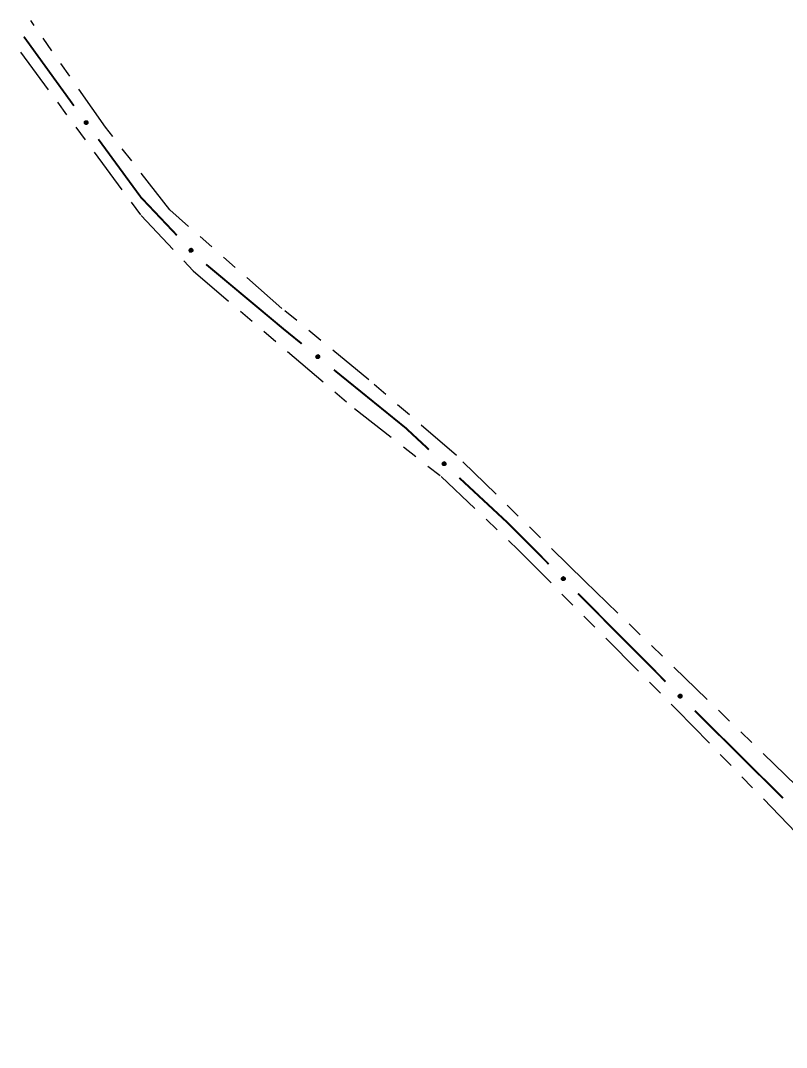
# Model space of a CAD drawing. Extents: x 205807 to 207855, y 4874692 to 4876446.
# Drawn here: x 207341.4 to 207415.4, y 4874946.7 to 4875046 of the extents above; entities that cross this region are included whole.
import ezdxf

# ---------------------------------------------------------------- set-up
doc = ezdxf.new("R2010")
doc.units = 0
doc.header["$LTSCALE"] = 1.5
doc.header["$MEASUREMENT"] = 0
doc.linetypes.add('TRACO_25', pattern=[8, 3, -1, 1, -1, 1, -1])
doc.layers.add('SV-EIXO-RUA-N-PAV', color=6, linetype='CONTINUOUS')
doc.layers.add('SV-RUA-NAO-PAV', color=7, linetype='CONTINUOUS')

msp = doc.modelspace()

# ---------------------------------------------------------------- linework, layer by layer
at = {"layer": 'SV-EIXO-RUA-N-PAV', "const_width": 0.18}
for points in [[(207341.914064, 4875044.215499), (207341.769564, 4875044.415339)], [(207346.601629, 4875037.732696), (207341.914064, 4875044.215499)], [(207353.069889, 4875028.890594), (207348.962643, 4875034.503829)], [(207353.100516, 4875028.858201), (207353.069889, 4875028.890594)], [(207356.535572, 4875025.224967), (207353.100516, 4875028.858201)], [(207366.904865, 4875016.111722), (207359.368124, 4875022.40824)], [(207367.04404, 4875015.998877), (207366.904865, 4875016.111722)], [(207368.597552, 4875014.739274), (207367.04404, 4875015.998877)], [(207378.627632, 4875006.606776), (207371.704575, 4875012.220066)], [(207378.691481, 4875006.547365), (207378.627632, 4875006.606776)], [(207380.887769, 4875004.503761), (207378.691481, 4875006.547365)], [(207388.502215, 4874997.418662), (207383.816153, 4875001.778955)], [(207388.924444, 4874996.993619), (207388.502215, 4874997.418662)], [(207392.448212, 4874993.446358), (207388.924444, 4874996.993619)], [(207403.724271, 4874982.095125), (207395.267227, 4874990.60855)], [(207415.076182, 4874970.819779), (207406.558942, 4874979.27298)]]:
    msp.add_lwpolyline(points, dxfattribs=at)
at = {"layer": 'SV-EIXO-RUA-N-PAV'}
for points in [[(207347.77763, 4875035.936932), (207347.729197, 4875035.943734), (207347.688962, 4875035.959485), (207347.659185, 4875035.98228), (207347.638125, 4875036.009284), (207347.61969, 4875036.039338), (207347.60779, 4875036.073739), (207347.603039, 4875036.114846), (207347.609522, 4875036.163479), (207347.628365, 4875036.203635), (207347.649152, 4875036.234024), (207347.676046, 4875036.257606), (207347.705542, 4875036.275025), (207347.741684, 4875036.286205), (207347.783389, 4875036.290612), (207347.832134, 4875036.28291), (207347.871473, 4875036.267199), (207347.899696, 4875036.244394), (207347.923232, 4875036.217206), (207347.941684, 4875036.186298), (207347.953172, 4875036.152462), (207347.957534, 4875036.110463), (207347.949294, 4875036.062453), (207347.934072, 4875036.023038), (207347.911669, 4875035.994503), (207347.884381, 4875035.971934), (207347.854462, 4875035.953078), (207347.820379, 4875035.939675), (207347.77763, 4875035.936932)], [(207357.928315, 4875023.591642), (207357.879412, 4875023.59232), (207357.83752, 4875023.602903), (207357.805121, 4875023.621786), (207357.780841, 4875023.645938), (207357.758785, 4875023.673444), (207357.742666, 4875023.706082), (207357.7328, 4875023.746269), (207357.733136, 4875023.795331), (207357.746798, 4875023.837532), (207357.763611, 4875023.870287), (207357.787337, 4875023.897054), (207357.814417, 4875023.918033), (207357.848873, 4875023.933655), (207357.889697, 4875023.943255), (207357.939022, 4875023.941724), (207357.98002, 4875023.931067), (207358.010879, 4875023.91198), (207358.037638, 4875023.887956), (207358.059819, 4875023.859605), (207358.075457, 4875023.827476), (207358.085049, 4875023.786355), (207358.082892, 4875023.737691), (207358.07273, 4875023.696679), (207358.054081, 4875023.665561), (207358.029837, 4875023.639749), (207358.002518, 4875023.617291), (207357.970384, 4875023.599722), (207357.928315, 4875023.591642)], [(207370.193339, 4875013.303674), (207370.144772, 4875013.297903), (207370.101851, 4875013.302874), (207370.067247, 4875013.317324), (207370.039997, 4875013.338067), (207370.014509, 4875013.362427), (207369.994231, 4875013.392657), (207369.979157, 4875013.431194), (207369.973026, 4875013.479873), (207369.981008, 4875013.523506), (207369.99336, 4875013.55819), (207370.013353, 4875013.58785), (207370.037433, 4875013.612213), (207370.06953, 4875013.632239), (207370.108733, 4875013.647134), (207370.15783, 4875013.652114), (207370.199875, 4875013.646952), (207370.23298, 4875013.632096), (207370.26267, 4875013.611808), (207370.288393, 4875013.586626), (207370.308127, 4875013.556837), (207370.323054, 4875013.517339), (207370.327327, 4875013.468814), (207370.322657, 4875013.426821), (207370.30827, 4875013.393517), (207370.287638, 4875013.364736), (207370.263515, 4875013.338875), (207370.233976, 4875013.317226), (207370.193339, 4875013.303674)], [(207382.382162, 4875002.962893), (207382.333315, 4875002.96044), (207382.290832, 4875002.968321), (207382.257291, 4875002.985093), (207382.231516, 4875003.007641), (207382.207745, 4875003.03368), (207382.189571, 4875003.06522), (207382.177154, 4875003.104693), (207382.17435, 4875003.153676), (207382.185284, 4875003.196665), (207382.199967, 4875003.230428), (207382.221932, 4875003.258659), (207382.247614, 4875003.281327), (207382.281, 4875003.299122), (207382.321126, 4875003.311315), (207382.370448, 4875003.312942), (207382.412044, 4875003.30493), (207382.444061, 4875003.287856), (207382.472302, 4875003.265595), (207382.496251, 4875003.23872), (207382.513913, 4875003.207658), (207382.526116, 4875003.167235), (207382.527078, 4875003.118533), (207382.519561, 4875003.076954), (207382.502941, 4875003.044706), (207382.480398, 4875003.017396), (207382.454571, 4875002.993237), (207382.423627, 4875002.973648), (207382.382162, 4875002.962893)], [(207393.880882, 4874991.84794), (207393.831976, 4874991.84741), (207393.789836, 4874991.856954), (207393.75698, 4874991.875031), (207393.732111, 4874991.898576), (207393.709383, 4874991.925528), (207393.692462, 4874991.957758), (207393.681607, 4874991.997689), (207393.68073, 4874992.046745), (207393.693345, 4874992.089271), (207393.709344, 4874992.122431), (207393.732402, 4874992.149776), (207393.758955, 4874992.171417), (207393.793014, 4874992.187886), (207393.833588, 4874992.198492), (207393.882936, 4874992.198179), (207393.924186, 4874992.188539), (207393.955506, 4874992.170219), (207393.98285, 4874992.146865), (207394.005725, 4874992.11907), (207394.022152, 4874992.087337), (207394.032757, 4874992.046466), (207394.031803, 4874991.997763), (207394.022658, 4874991.956513), (207394.004783, 4874991.924943), (207393.981184, 4874991.89854), (207393.954428, 4874991.875414), (207393.922738, 4874991.857057), (207393.880882, 4874991.84794)], [(207405.163837, 4874980.502501), (207405.114937, 4874980.501624), (207405.07273, 4874980.510869), (207405.039746, 4874980.528713), (207405.014711, 4874980.55208), (207404.991792, 4874980.578871), (207404.974643, 4874980.61098), (207404.963504, 4874980.650833), (207404.96228, 4874980.699881), (207404.974592, 4874980.742495), (207404.990356, 4874980.775768), (207405.013219, 4874980.803276), (207405.039618, 4874980.825105), (207405.07356, 4874980.841815), (207405.114057, 4874980.852709), (207405.163407, 4874980.852746), (207405.204723, 4874980.843399), (207405.236173, 4874980.825302), (207405.263682, 4874980.802142), (207405.286753, 4874980.77451), (207405.303405, 4874980.742895), (207405.3143, 4874980.7021), (207405.313692, 4874980.653392), (207405.304839, 4874980.612077), (207405.287189, 4874980.580382), (207405.263778, 4874980.553812), (207405.237186, 4874980.530497), (207405.205627, 4874980.511915), (207405.163837, 4874980.502501)]]:
    msp.add_lwpolyline(points, close=True, dxfattribs=at)
for points in [[(207347.834742, 4875035.950277), (207347.621295, 4875036.179598)], [(207347.854462, 4875035.953078), (207347.628365, 4875036.203635)], [(207347.866301, 4875035.964915), (207347.640257, 4875036.213762)], [(207347.884381, 4875035.971934), (207347.649152, 4875036.234024)], [(207347.896839, 4875035.98557), (207347.665746, 4875036.245939)], [(207347.911669, 4875035.994503), (207347.676046, 4875036.257606)], [(207347.921442, 4875036.012026), (207347.692981, 4875036.264176)], [(207347.934072, 4875036.023038), (207347.705542, 4875036.275025)], [(207347.94121, 4875036.045089), (207347.727253, 4875036.277417)], [(207347.949294, 4875036.062453), (207347.741684, 4875036.286205)], [(207347.949912, 4875036.088654), (207347.764748, 4875036.286254)], [(207347.957534, 4875036.110463), (207347.783389, 4875036.290612)], [(207347.950181, 4875036.134502), (207347.812717, 4875036.280775)], [(207347.953172, 4875036.152462), (207347.832134, 4875036.28291)], [(207347.944352, 4875036.172507), (207347.855987, 4875036.270165)], [(207347.941684, 4875036.186298), (207347.871473, 4875036.267199)], [(207347.77763, 4875035.936932), (207347.603039, 4875036.114846)], [(207347.729197, 4875035.943734), (207347.60779, 4875036.073739)], [(207347.820379, 4875035.939675), (207347.609522, 4875036.163479)], [(207347.799959, 4875035.940044), (207347.60988, 4875036.137429)], [(207347.751399, 4875035.941709), (207347.610121, 4875036.088573)], [(207347.688962, 4875035.959485), (207347.61969, 4875036.039338)], [(207347.706222, 4875035.952614), (207347.619764, 4875036.049977)], [(207357.928315, 4875023.591642), (207357.7328, 4875023.746269)], [(207357.970384, 4875023.599722), (207357.733136, 4875023.795331)], [(207357.950079, 4875023.597529), (207357.736757, 4875023.769531)], [(207357.879412, 4875023.59232), (207357.742666, 4875023.706082)], [(207357.983304, 4875023.612041), (207357.742796, 4875023.812798)], [(207357.901692, 4875023.593094), (207357.74312, 4875023.721091)], [(207358.002518, 4875023.617291), (207357.746798, 4875023.837532)], [(207358.012779, 4875023.63052), (207357.757326, 4875023.84907)], [(207357.855505, 4875023.59825), (207357.757524, 4875023.684008)], [(207357.83752, 4875023.602903), (207357.758785, 4875023.673444)], [(207358.029837, 4875023.639749), (207357.763611, 4875023.870287)], [(207358.040488, 4875023.654839), (207357.778581, 4875023.884188)], [(207358.054081, 4875023.665561), (207357.787337, 4875023.897054)], [(207358.06158, 4875023.68417), (207357.803315, 4875023.905695)], [(207358.07273, 4875023.696679), (207357.814417, 4875023.918033)], [(207358.077048, 4875023.71945), (207357.835657, 4875023.923128)], [(207358.082892, 4875023.737691), (207357.848873, 4875023.933655)], [(207358.080221, 4875023.763763), (207357.871748, 4875023.936594)], [(207358.085049, 4875023.786355), (207357.889697, 4875023.943255)], [(207358.074741, 4875023.809283), (207357.920027, 4875023.937171)], [(207358.075457, 4875023.827476), (207357.939022, 4875023.941724)], [(207358.064194, 4875023.846257), (207357.964285, 4875023.932069)], [(207358.059819, 4875023.859605), (207357.98002, 4875023.931067)], [(207370.233976, 4875013.317226), (207369.973026, 4875013.479873)], [(207370.193339, 4875013.303674), (207369.979157, 4875013.431194)], [(207370.214137, 4875013.312376), (207369.980014, 4875013.454775)], [(207370.245161, 4875013.331139), (207369.9803, 4875013.49846)], [(207370.263515, 4875013.338875), (207369.981008, 4875013.523506)], [(207370.271945, 4875013.35334), (207369.989925, 4875013.53633)], [(207370.166757, 4875013.301605), (207369.992704, 4875013.407595)], [(207370.287638, 4875013.364736), (207369.99336, 4875013.55819)], [(207370.144772, 4875013.297903), (207369.994231, 4875013.392657)], [(207370.296208, 4875013.381098), (207370.006368, 4875013.573942)], [(207370.120293, 4875013.300631), (207370.011868, 4875013.372733)], [(207370.30827, 4875013.393517), (207370.013353, 4875013.58785)], [(207370.101851, 4875013.302874), (207370.014509, 4875013.362427)], [(207370.313252, 4875013.412952), (207370.028053, 4875013.598521)], [(207370.322657, 4875013.426821), (207370.037433, 4875013.612213)], [(207370.323937, 4875013.449963), (207370.057816, 4875013.620062)], [(207370.327327, 4875013.468814), (207370.06953, 4875013.632239)], [(207370.321244, 4875013.494307), (207370.091819, 4875013.638167)], [(207370.323054, 4875013.517339), (207370.108733, 4875013.647134)], [(207370.309814, 4875013.538708), (207370.1396, 4875013.645099)], [(207370.308127, 4875013.556837), (207370.15783, 4875013.652114)], [(207370.294489, 4875013.573971), (207370.184145, 4875013.645872)], [(207370.288393, 4875013.586626), (207370.199875, 4875013.646952)], [(207382.423627, 4875002.973648), (207382.17435, 4875003.153676)], [(207382.382162, 4875002.962893), (207382.177154, 4875003.104693)], [(207382.403504, 4875002.97016), (207382.179614, 4875003.128161)], [(207382.435733, 4875002.986768), (207382.182873, 4875003.171726)], [(207382.454571, 4875002.993237), (207382.185284, 4875003.196665)], [(207382.355501, 4875002.962638), (207382.189064, 4875003.080227)], [(207382.333315, 4875002.96044), (207382.189571, 4875003.06522)], [(207382.463965, 4875003.007095), (207382.195052, 4875003.208853)], [(207382.480398, 4875003.017396), (207382.199967, 4875003.230428)], [(207382.309078, 4875002.964828), (207382.205811, 4875003.044142)], [(207382.290832, 4875002.968321), (207382.207745, 4875003.03368)], [(207382.490061, 4875003.033137), (207382.214017, 4875003.245259)], [(207382.502941, 4875003.044706), (207382.221932, 4875003.258659)], [(207382.509234, 4875003.063758), (207382.237324, 4875003.268304)], [(207382.519561, 4875003.076954), (207382.247614, 4875003.281327)], [(207382.522413, 4875003.099955), (207382.268484, 4875003.287771)], [(207382.527078, 4875003.118533), (207382.281, 4875003.299122)], [(207382.522744, 4875003.14438), (207382.30364, 4875003.303519)], [(207382.526116, 4875003.167235), (207382.321126, 4875003.311315)], [(207382.514362, 4875003.189456), (207382.351783, 4875003.307184)], [(207382.513913, 4875003.207658), (207382.370448, 4875003.312942)], [(207382.501472, 4875003.22568), (207382.396276, 4875003.304924)], [(207382.496251, 4875003.23872), (207382.412044, 4875003.30493)], [(207393.922738, 4874991.857057), (207393.68073, 4874992.046745)], [(207393.880882, 4874991.84794), (207393.681607, 4874991.997689)], [(207393.902493, 4874991.854362), (207393.684987, 4874992.021042)], [(207393.93535, 4874991.869691), (207393.689955, 4874992.064445)], [(207393.831976, 4874991.84741), (207393.692462, 4874991.957758)], [(207393.854231, 4874991.848734), (207393.692545, 4874991.972774)], [(207393.954428, 4874991.875414), (207393.693345, 4874992.089271)], [(207393.964359, 4874991.888892), (207393.703585, 4874992.101065)], [(207393.807931, 4874991.852747), (207393.707861, 4874991.936058)], [(207393.981184, 4874991.89854), (207393.709344, 4874992.122431)], [(207393.789836, 4874991.856954), (207393.709383, 4874991.925528)], [(207393.991459, 4874991.913889), (207393.723966, 4874992.136697)], [(207394.004783, 4874991.924943), (207393.732402, 4874992.149776)], [(207394.01182, 4874991.943732), (207393.748161, 4874992.158809)], [(207394.022658, 4874991.956513), (207393.758955, 4874992.171417)], [(207394.026412, 4874991.979384), (207393.780062, 4874992.177035)], [(207394.031803, 4874991.997763), (207393.793014, 4874992.187886)], [(207394.028489, 4874992.023761), (207393.81581, 4874992.191389)], [(207394.032757, 4874992.046466), (207393.833588, 4874992.198492)], [(207394.021885, 4874992.069131), (207393.864059, 4874992.193159)], [(207394.022152, 4874992.087337), (207393.882936, 4874992.198179)], [(207394.010429, 4874992.105834), (207393.90843, 4874992.189152)], [(207394.005725, 4874992.11907), (207393.924186, 4874992.188539)], [(207405.205627, 4874980.511915), (207404.96228, 4874980.699881)], [(207405.163837, 4874980.502501), (207404.963504, 4874980.650833)], [(207405.185402, 4874980.509077), (207404.966719, 4874980.674209)], [(207405.218149, 4874980.524638), (207404.971379, 4874980.717646)], [(207405.237186, 4874980.530497), (207404.974592, 4874980.742495)], [(207405.137181, 4874980.503106), (207404.974619, 4874980.625996)], [(207405.114937, 4874980.501624), (207404.974643, 4874980.61098)], [(207405.247022, 4874980.544045), (207404.984749, 4874980.754362)], [(207405.263778, 4874980.553812), (207404.990356, 4874980.775768)], [(207405.273943, 4874980.569233), (207405.004876, 4874980.790138)], [(207405.287189, 4874980.580382), (207405.013219, 4874980.803276)], [(207405.294092, 4874980.59922), (207405.028914, 4874980.81242)], [(207405.304839, 4874980.612077), (207405.039618, 4874980.825105)], [(207405.308431, 4874980.634974), (207405.060685, 4874980.830873)], [(207405.313692, 4874980.653392), (207405.07356, 4874980.841815)], [(207405.310193, 4874980.679365), (207405.09633, 4874980.84548)], [(207405.3143, 4874980.7021), (207405.114057, 4874980.852709)], [(207405.303268, 4874980.724688), (207405.144565, 4874980.847592)], [(207405.303405, 4874980.742895), (207405.163407, 4874980.852746)], [(207405.291551, 4874980.761309), (207405.188963, 4874980.8439)], [(207405.286753, 4874980.77451), (207405.204723, 4874980.843399)], [(207405.090854, 4874980.50679), (207404.990196, 4874980.589389)], [(207405.07273, 4874980.510869), (207404.991792, 4874980.578871)]]:
    msp.add_lwpolyline(points, dxfattribs=at)
at = {"layer": 'SV-RUA-NAO-PAV', "linetype": 'TRACO_25'}
for points in [[(207416.377819, 4874972.019149, 7.90212), (207395.933674, 4874991.784457, 7.977191), (207383.537397, 4875003.94367, 7.802024), (207375.063948, 4875011.250368, 6.776049), (207366.69017, 4875018.157112, 6.375668), (207355.867326, 4875027.665597, 5.900216), (207349.646074, 4875035.669462, 5.800121), (207342.426429, 4875045.973543, 5.649978)], [(207341.447735, 4875042.900878, 5.649978), (207353.089925, 4875027.118965, 6.000311), (207358.11302, 4875021.790392, 6.225525), (207373.698053, 4875008.470349, 6.575859), (207382.059407, 4875001.921153, 8.002214), (207389.507368, 4874994.815538, 7.952167), (207404.827338, 4874979.354326, 7.952167), (207436.491283, 4874946.731418, 8.302501)]]:
    msp.add_polyline3d(points, dxfattribs=at)

doc.saveas('drawing.dxf')
